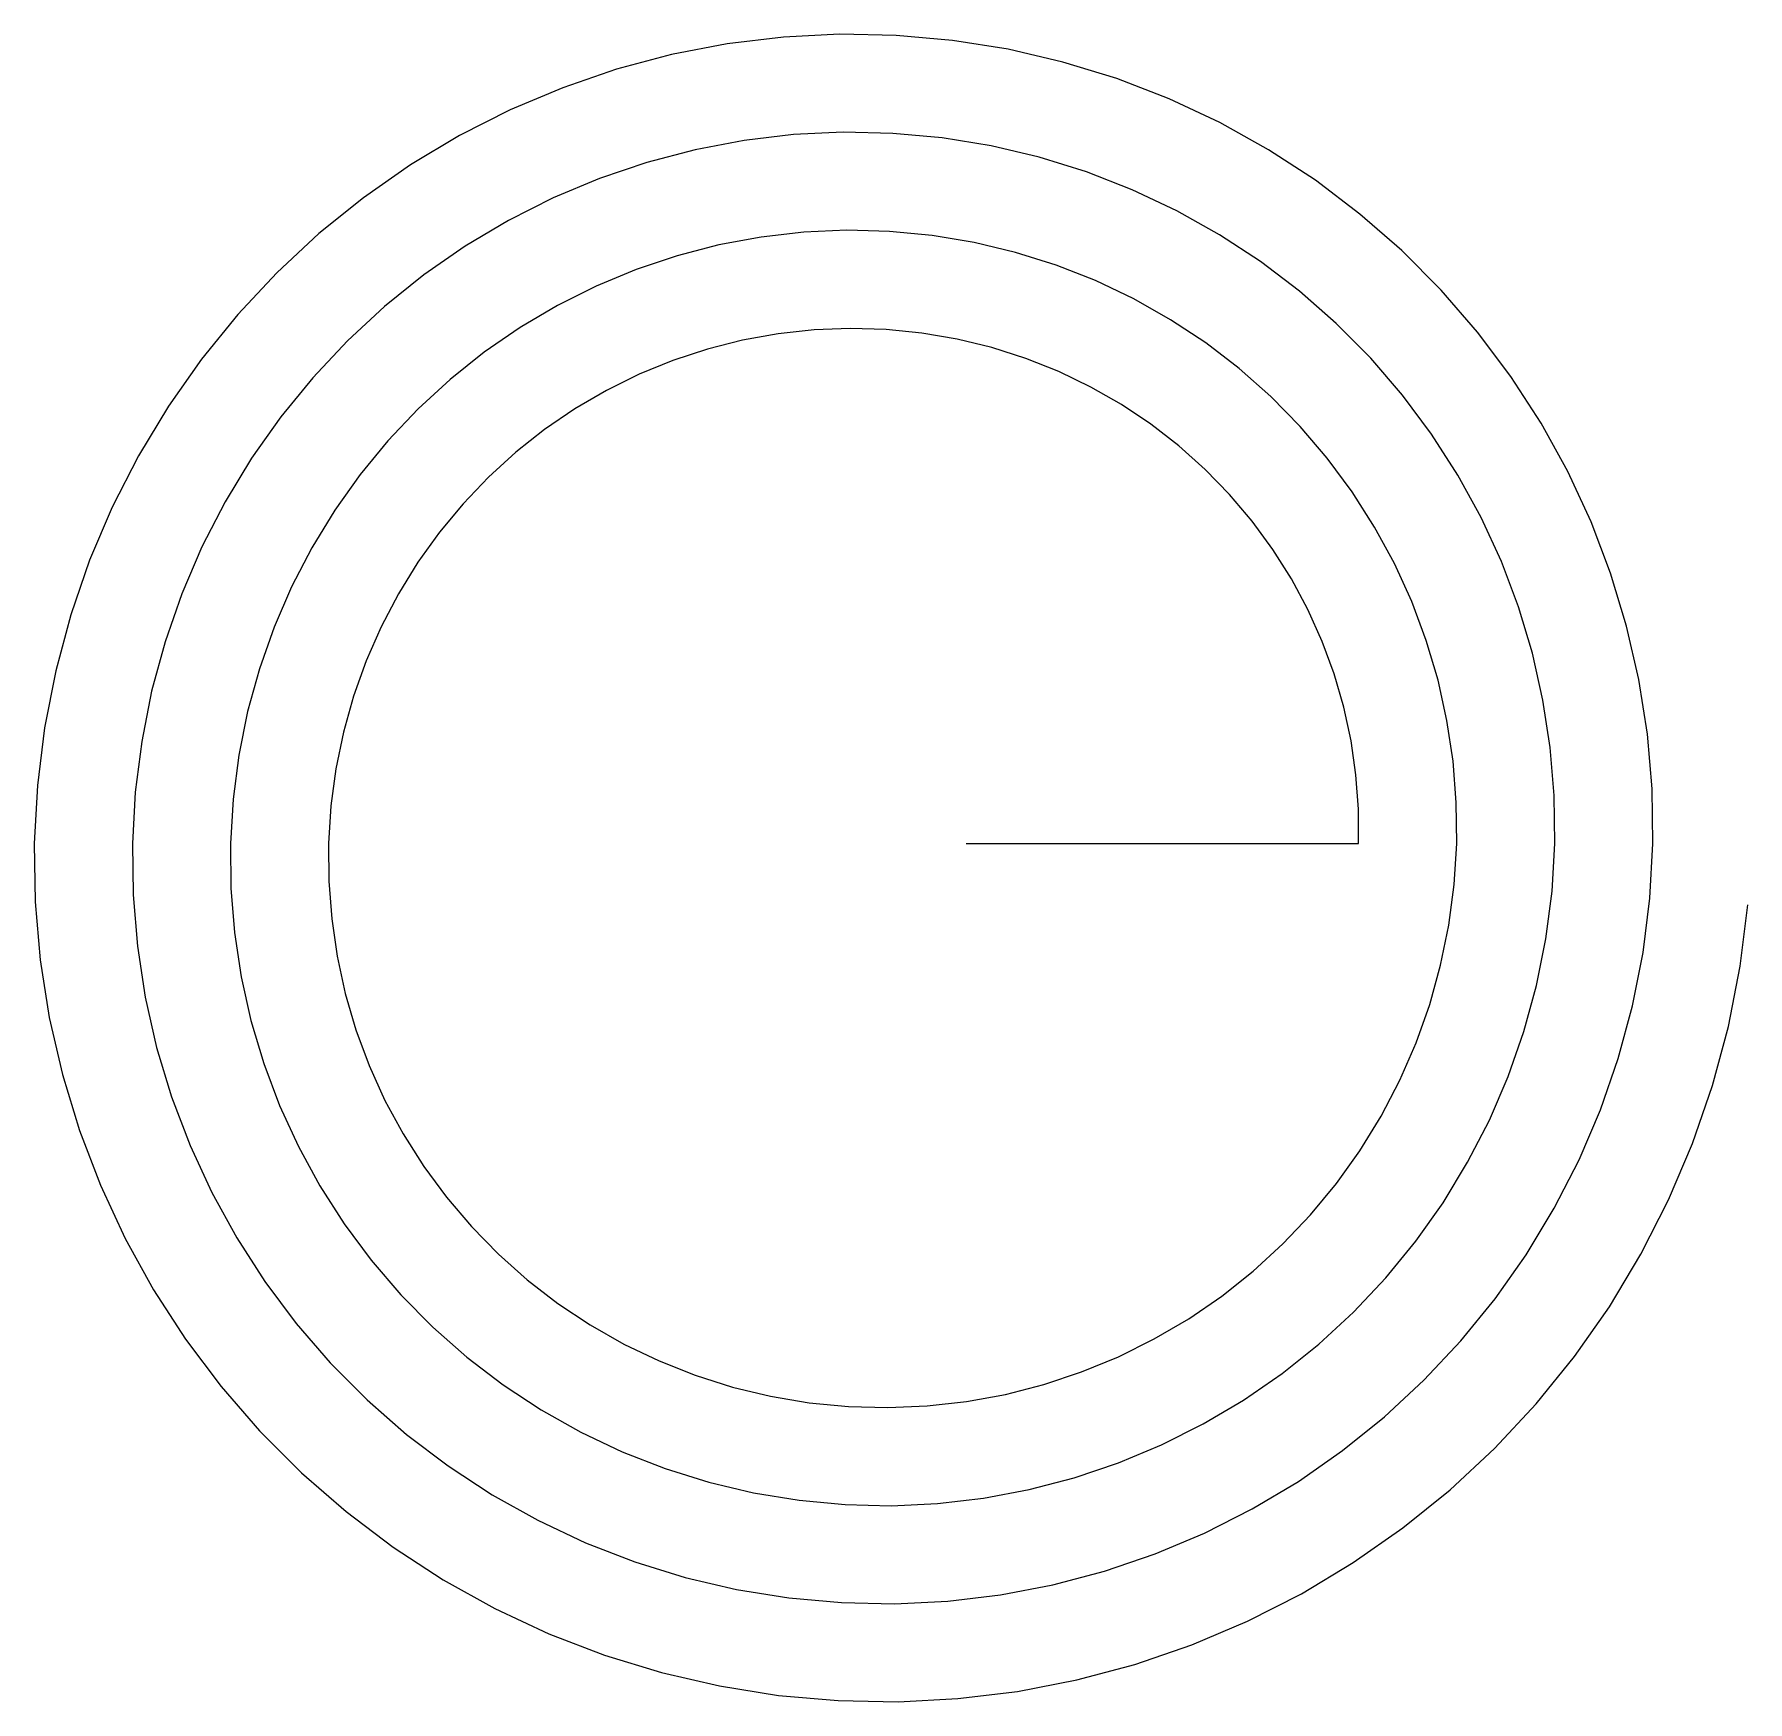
# Model space of a CAD drawing. Header units: metres. Extents: x -25.5 to 26.9, y -26.3 to 24.8.
import ezdxf

# ---------------------------------------------------------------- set-up
doc = ezdxf.new("R2010")
doc.units = ezdxf.units.M
doc.layers.add('Inner', color=2, linetype='CONTINUOUS')

msp = doc.modelspace()

# ---------------------------------------------------------------- linework, layer by layer
at = {"layer": 'Inner'}
for p, q in [((-2.592, 24.664), (-4.312, 24.456)), ((-0.864, 24.752), (-2.592, 24.664)), ((0.863, 24.718), (-0.864, 24.752)), ((2.582, 24.565), (0.863, 24.718)), ((-6.016, 24.128), (-7.695, 23.681)), ((-4.312, 24.456), (-6.016, 24.128)), ((4.283, 24.292), (2.582, 24.565)), ((5.959, 23.902), (4.283, 24.292)), ((-7.695, 23.681), (-9.34, 23.118)), ((7.602, 23.396), (5.959, 23.902)), ((-9.34, 23.118), (-10.945, 22.44)), ((9.203, 22.778), (7.602, 23.396)), ((10.755, 22.05), (9.203, 22.778)), ((-10.945, 22.44), (-12.5, 21.651)), ((12.25, 21.218), (10.755, 22.05)), ((-12.5, 21.651), (-13.998, 20.754)), ((-3.791, 21.502), (-5.29, 21.217)), ((-2.279, 21.681), (-3.791, 21.502)), ((-0.76, 21.753), (-2.279, 21.681)), ((0.758, 21.72), (-0.76, 21.753)), ((2.268, 21.581), (0.758, 21.72)), ((3.762, 21.338), (2.268, 21.581)), ((-5.29, 21.217), (-6.767, 20.828)), ((5.234, 20.991), (3.762, 21.338)), ((6.675, 20.543), (5.234, 20.991)), ((13.682, 20.284), (12.25, 21.218)), ((-13.998, 20.754), (-15.433, 19.753)), ((-6.767, 20.828), (-8.216, 20.336)), ((8.079, 19.996), (6.675, 20.543)), ((-8.216, 20.336), (-9.63, 19.744)), ((9.44, 19.354), (8.079, 19.996)), ((15.043, 19.254), (13.682, 20.284)), ((-15.433, 19.753), (-16.795, 18.653)), ((-9.63, 19.744), (-11, 19.053)), ((-11, 19.053), (-12.321, 18.266)), ((10.75, 18.62), (9.44, 19.354)), ((16.327, 18.133), (15.043, 19.254)), ((-16.795, 18.653), (-18.079, 17.459)), ((-3.27, 18.547), (-4.564, 18.306)), ((-1.965, 18.697), (-3.27, 18.547)), ((-0.655, 18.755), (-1.965, 18.697)), ((0.654, 18.722), (-0.655, 18.755)), ((1.955, 18.598), (0.654, 18.722)), ((3.241, 18.383), (1.955, 18.598)), ((4.508, 18.08), (3.241, 18.383)), ((12.004, 17.797), (10.75, 18.62)), ((-12.321, 18.266), (-13.586, 17.389)), ((-5.84, 17.975), (-7.093, 17.555)), ((-4.564, 18.306), (-5.84, 17.975)), ((5.748, 17.69), (4.508, 18.08)), ((17.528, 16.927), (16.327, 18.133)), ((-18.079, 17.459), (-19.279, 16.177)), ((-13.586, 17.389), (-14.788, 16.424)), ((-7.093, 17.555), (-8.314, 17.047)), ((6.955, 17.215), (5.748, 17.69)), ((13.196, 16.89), (12.004, 17.797)), ((-8.314, 17.047), (-9.5, 16.454)), ((8.124, 16.658), (6.955, 17.215)), ((14.319, 15.903), (13.196, 16.89)), ((18.64, 15.641), (17.528, 16.927)), ((-14.788, 16.424), (-15.921, 15.375)), ((-9.5, 16.454), (-10.643, 15.779)), ((9.25, 16.021), (8.124, 16.658)), ((-19.279, 16.177), (-20.387, 14.812)), ((-10.643, 15.779), (-11.739, 15.025)), ((-0.55, 15.757), (-1.652, 15.713)), ((0.549, 15.724), (-0.55, 15.757)), ((1.641, 15.614), (0.549, 15.724)), ((10.326, 15.31), (9.25, 16.021)), ((15.37, 14.843), (14.319, 15.903)), ((-15.921, 15.375), (-16.981, 14.248)), ((-3.838, 15.395), (-4.913, 15.122)), ((-2.749, 15.593), (-3.838, 15.395)), ((-1.652, 15.713), (-2.749, 15.593)), ((2.72, 15.429), (1.641, 15.614)), ((3.782, 15.169), (2.72, 15.429)), ((11.349, 14.526), (10.326, 15.31)), ((19.659, 14.283), (18.64, 15.641)), ((-20.387, 14.812), (-21.399, 13.372)), ((-11.739, 15.025), (-12.78, 14.194)), ((-5.969, 14.773), (-6.999, 14.351)), ((-4.913, 15.122), (-5.969, 14.773)), ((4.821, 14.836), (3.782, 15.169)), ((5.831, 14.433), (4.821, 14.836)), ((16.342, 13.713), (15.37, 14.843)), ((-16.981, 14.248), (-17.96, 13.049)), ((-12.78, 14.194), (-13.763, 13.291)), ((-6.999, 14.351), (-8, 13.856)), ((6.809, 13.961), (5.831, 14.433)), ((12.312, 13.674), (11.349, 14.526)), ((20.579, 12.859), (19.659, 14.283)), ((-8, 13.856), (-8.966, 13.292)), ((7.75, 13.423), (6.809, 13.961)), ((13.212, 12.759), (12.312, 13.674)), ((17.232, 12.52), (16.342, 13.713)), ((-21.399, 13.372), (-22.309, 11.862)), ((-13.763, 13.291), (-14.683, 12.32)), ((-8.966, 13.292), (-9.892, 12.661)), ((8.649, 12.822), (7.75, 13.423)), ((-17.96, 13.049), (-18.855, 11.782)), ((-9.892, 12.661), (-10.773, 11.965)), ((9.502, 12.162), (8.649, 12.822)), ((14.044, 11.784), (13.212, 12.759)), ((21.397, 11.377), (20.579, 12.859)), ((-14.683, 12.32), (-15.533, 11.285)), ((10.305, 11.444), (9.502, 12.162)), ((18.035, 11.27), (17.232, 12.52)), ((-22.309, 11.862), (-23.113, 10.29)), ((-18.855, 11.782), (-19.66, 10.454)), ((-10.773, 11.965), (-11.605, 11.207)), ((14.805, 10.756), (14.044, 11.784)), ((-15.533, 11.285), (-16.311, 10.192)), ((-11.605, 11.207), (-12.384, 10.392)), ((11.054, 10.675), (10.305, 11.444)), ((18.748, 9.968), (18.035, 11.27)), ((22.108, 9.843), (21.397, 11.377)), ((11.746, 9.856), (11.054, 10.675)), ((15.491, 9.68), (14.805, 10.756)), ((-23.113, 10.29), (-23.806, 8.665)), ((-19.66, 10.454), (-20.372, 9.07)), ((-16.311, 10.192), (-17.011, 9.045)), ((-12.384, 10.392), (-13.106, 9.522)), ((19.367, 8.623), (18.748, 9.968)), ((-13.106, 9.522), (-13.767, 8.602)), ((12.378, 8.993), (11.746, 9.856)), ((16.099, 8.56), (15.491, 9.68)), ((22.709, 8.265), (22.108, 9.843)), ((-20.372, 9.07), (-20.986, 7.638)), ((-17.011, 9.045), (-17.631, 7.85)), ((12.947, 8.09), (12.378, 8.993)), ((-23.806, 8.665), (-24.384, 6.992)), ((-13.767, 8.602), (-14.363, 7.637)), ((16.627, 7.403), (16.099, 8.56)), ((19.89, 7.239), (19.367, 8.623)), ((13.45, 7.152), (12.947, 8.09)), ((23.198, 6.652), (22.709, 8.265)), ((-20.986, 7.638), (-21.5, 6.165)), ((-17.631, 7.85), (-18.167, 6.612)), ((-14.363, 7.637), (-14.891, 6.63)), ((17.071, 6.213), (16.627, 7.403)), ((-24.384, 6.992), (-24.845, 5.281)), ((13.886, 6.182), (13.45, 7.152)), ((20.315, 5.825), (19.89, 7.239)), ((-18.167, 6.612), (-18.616, 5.338)), ((-14.891, 6.63), (-15.348, 5.586)), ((23.573, 5.011), (23.198, 6.652)), ((-21.5, 6.165), (-21.911, 4.657)), ((14.252, 5.187), (13.886, 6.182)), ((17.431, 4.998), (17.071, 6.213)), ((20.639, 4.387), (20.315, 5.825)), ((-24.845, 5.281), (-25.186, 3.54)), ((-18.616, 5.338), (-18.976, 4.033)), ((-15.348, 5.586), (-15.733, 4.511)), ((14.547, 4.171), (14.252, 5.187)), ((17.704, 3.763), (17.431, 4.998)), ((23.832, 3.349), (23.573, 5.011)), ((-21.911, 4.657), (-22.215, 3.122)), ((-15.733, 4.511), (-16.042, 3.41)), ((20.862, 2.932), (20.639, 4.387)), ((-18.976, 4.033), (-19.244, 2.705)), ((14.77, 3.139), (14.547, 4.171)), ((17.891, 2.514), (17.704, 3.763)), ((-25.186, 3.54), (-25.405, 1.776)), ((-16.042, 3.41), (-16.273, 2.287)), ((23.975, 1.676), (23.832, 3.349)), ((-22.215, 3.122), (-22.412, 1.567)), ((-19.244, 2.705), (-19.419, 1.358)), ((14.92, 2.097), (14.77, 3.139)), ((20.982, 1.467), (20.862, 2.932)), ((-16.273, 2.287), (-16.427, 1.149)), ((14.997, 1.049), (14.92, 2.097)), ((17.989, 1.258), (17.891, 2.514)), ((-25.405, 1.776), (-25.5, 0)), ((24, 0), (23.975, 1.676)), ((-22.412, 1.567), (-22.5, 0)), ((-19.419, 1.358), (-19.5, 0)), ((-16.427, 1.149), (-16.5, 0)), ((15, 0), (14.997, 1.049)), ((18, 0), (17.989, 1.258)), ((21, 0), (20.982, 1.467)), ((-16.5, 0), (-16.493, -1.153)), ((3, 0), (15, 0)), ((-25.5, 0), (-25.471, -1.781)), ((-22.5, 0), (-22.478, -1.572)), ((-19.5, 0), (-19.486, -1.363)), ((17.923, -1.253), (18, 0)), ((20.916, -1.463), (21, 0)), ((23.908, -1.672), (24, 0)), ((-22.478, -1.572), (-22.347, -3.141)), ((-19.486, -1.363), (-19.376, -2.723)), ((-16.493, -1.153), (-16.405, -2.306)), ((17.759, -2.496), (17.923, -1.253)), ((20.73, -2.913), (20.916, -1.463)), ((-25.471, -1.781), (-25.318, -3.558)), ((23.7, -3.331), (23.908, -1.672)), ((26.671, -3.748), (26.901, -1.881)), ((-16.405, -2.306), (-16.237, -3.451)), ((17.509, -3.722), (17.759, -2.496)), ((-22.347, -3.141), (-22.106, -4.699)), ((-19.376, -2.723), (-19.172, -4.075)), ((20.443, -4.345), (20.73, -2.913)), ((-25.318, -3.558), (-25.041, -5.323)), ((-16.237, -3.451), (-15.989, -4.585)), ((23.378, -4.969), (23.7, -3.331)), ((-19.172, -4.075), (-18.873, -5.412)), ((17.175, -4.925), (17.509, -3.722)), ((26.312, -5.593), (26.671, -3.748)), ((-22.106, -4.699), (-21.757, -6.239)), ((-15.989, -4.585), (-15.662, -5.7)), ((20.058, -5.752), (20.443, -4.345)), ((16.758, -6.099), (17.175, -4.925)), ((22.942, -6.579), (23.378, -4.969)), ((-25.041, -5.323), (-24.64, -7.066)), ((-18.873, -5.412), (-18.481, -6.726)), ((-15.662, -5.7), (-15.256, -6.793)), ((19.577, -7.125), (20.058, -5.752)), ((25.826, -7.405), (26.312, -5.593)), ((-21.757, -6.239), (-21.3, -7.752)), ((16.261, -7.24), (16.758, -6.099)), ((-18.481, -6.726), (-17.997, -8.013)), ((-15.256, -6.793), (-14.775, -7.856)), ((22.396, -8.151), (22.942, -6.579)), ((-24.64, -7.066), (-24.119, -8.779)), ((15.687, -8.341), (16.261, -7.24)), ((19.002, -8.46), (19.577, -7.125)), ((-21.3, -7.752), (-20.737, -9.233)), ((-14.775, -7.856), (-14.219, -8.885)), ((25.215, -9.178), (25.826, -7.405)), ((-17.997, -8.013), (-17.423, -9.264)), ((15.039, -9.397), (15.687, -8.341)), ((21.742, -9.68), (22.396, -8.151)), ((-24.119, -8.779), (-23.478, -10.453)), ((-14.219, -8.885), (-13.591, -9.875)), ((18.336, -9.749), (19.002, -8.46)), ((-20.737, -9.233), (-20.072, -10.673)), ((-17.423, -9.264), (-16.763, -10.475)), ((14.32, -10.404), (15.039, -9.397)), ((24.483, -10.901), (25.215, -9.178)), ((-13.591, -9.875), (-12.895, -10.82)), ((17.583, -10.987), (18.336, -9.749)), ((20.985, -11.158), (21.742, -9.68)), ((-23.478, -10.453), (-22.721, -12.081)), ((-16.763, -10.475), (-16.019, -11.638)), ((13.533, -11.356), (14.32, -10.404)), ((-20.072, -10.673), (-19.307, -12.064)), ((-12.895, -10.82), (-12.133, -11.717)), ((16.747, -12.167), (17.583, -10.987)), ((23.634, -12.566), (24.483, -10.901)), ((12.684, -12.249), (13.533, -11.356)), ((20.127, -12.577), (20.985, -11.158)), ((-16.019, -11.638), (-15.193, -12.749)), ((-12.133, -11.717), (-11.308, -12.559)), ((-22.721, -12.081), (-21.851, -13.654)), ((-19.307, -12.064), (-18.446, -13.402)), ((-11.308, -12.559), (-10.425, -13.344)), ((11.777, -13.079), (12.684, -12.249)), ((15.832, -13.284), (16.747, -12.167)), ((22.671, -14.167), (23.634, -12.566)), ((-15.193, -12.749), (-14.291, -13.801)), ((10.815, -13.843), (11.777, -13.079)), ((19.174, -13.931), (20.127, -12.577)), ((-18.446, -13.402), (-17.491, -14.677)), ((-10.425, -13.344), (-9.488, -14.066)), ((14.842, -14.333), (15.832, -13.284)), ((-21.851, -13.654), (-20.873, -15.165)), ((-14.291, -13.801), (-13.316, -14.789)), ((-9.488, -14.066), (-8.5, -14.722)), ((9.805, -14.536), (10.815, -13.843)), ((18.13, -15.213), (19.174, -13.931)), ((8.75, -15.155), (9.805, -14.536)), ((13.784, -15.309), (14.842, -14.333)), ((21.601, -15.694), (22.671, -14.167)), ((-20.873, -15.165), (-19.789, -16.605)), ((-17.491, -14.677), (-16.449, -15.885)), ((-13.316, -14.789), (-12.272, -15.708)), ((-8.5, -14.722), (-7.467, -15.309)), ((7.657, -15.699), (8.75, -15.155)), ((-12.272, -15.708), (-11.165, -16.553)), ((-7.467, -15.309), (-6.393, -15.824)), ((6.531, -16.164), (7.657, -15.699)), ((12.662, -16.207), (13.784, -15.309)), ((17, -16.417), (18.13, -15.213)), ((20.428, -17.141), (21.601, -15.694)), ((-16.449, -15.885), (-15.323, -17.018)), ((-6.393, -15.824), (-5.284, -16.263)), ((5.377, -16.548), (6.531, -16.164)), ((11.482, -17.023), (12.662, -16.207)), ((-19.789, -16.605), (-18.607, -17.968)), ((-11.165, -16.553), (-10, -17.321)), ((-5.284, -16.263), (-4.145, -16.624)), ((-4.145, -16.624), (-2.981, -16.906)), ((4.201, -16.851), (5.377, -16.548)), ((15.791, -17.538), (17, -16.417)), ((-15.323, -17.018), (-14.119, -18.072)), ((-2.981, -16.906), (-1.798, -17.106)), ((-1.798, -17.106), (-0.601, -17.223)), ((-0.601, -17.223), (0.603, -17.256)), ((0.603, -17.256), (1.808, -17.205)), ((1.808, -17.205), (3.01, -17.07)), ((3.01, -17.07), (4.201, -16.851)), ((10.25, -17.754), (11.482, -17.023)), ((19.158, -18.501), (20.428, -17.141)), ((-10, -17.321), (-8.782, -18.006)), ((8.972, -18.395), (10.25, -17.754)), ((14.509, -18.571), (15.791, -17.538)), ((-18.607, -17.968), (-17.33, -19.247)), ((-14.119, -18.072), (-12.843, -19.04)), ((-8.782, -18.006), (-7.517, -18.605)), ((-7.517, -18.605), (-6.211, -19.116)), ((7.654, -18.945), (8.972, -18.395)), ((13.16, -19.51), (14.509, -18.571)), ((17.799, -19.768), (19.158, -18.501)), ((-17.33, -19.247), (-15.966, -20.436)), ((-12.843, -19.04), (-11.5, -19.919)), ((-6.211, -19.116), (-4.871, -19.535)), ((6.304, -19.402), (7.654, -18.945)), ((-4.871, -19.535), (-3.502, -19.86)), ((-3.502, -19.86), (-2.111, -20.089)), ((3.531, -20.024), (4.927, -19.762)), ((4.927, -19.762), (6.304, -19.402)), ((11.75, -20.352), (13.16, -19.51)), ((16.356, -20.935), (17.799, -19.768)), ((-15.966, -20.436), (-14.52, -21.527)), ((-11.5, -19.919), (-10.097, -20.702)), ((-2.111, -20.089), (-0.706, -20.221)), ((-0.706, -20.221), (0.707, -20.254)), ((0.707, -20.254), (2.122, -20.189)), ((2.122, -20.189), (3.531, -20.024)), ((10.287, -21.092), (11.75, -20.352)), ((-10.097, -20.702), (-8.641, -21.387)), ((14.837, -21.997), (16.356, -20.935)), ((-8.641, -21.387), (-7.138, -21.969)), ((8.778, -21.727), (10.287, -21.092)), ((-14.52, -21.527), (-13, -22.517)), ((-7.138, -21.969), (-5.596, -22.446)), ((7.231, -22.255), (8.778, -21.727)), ((13.25, -22.95), (14.837, -21.997)), ((-13, -22.517), (-11.412, -23.399)), ((-5.596, -22.446), (-4.023, -22.815)), ((5.653, -22.673), (7.231, -22.255)), ((-4.023, -22.815), (-2.425, -23.073)), ((2.436, -23.172), (4.052, -22.979)), ((4.052, -22.979), (5.653, -22.673)), ((11.602, -23.788), (13.25, -22.95)), ((-11.412, -23.399), (-9.765, -24.169)), ((-2.425, -23.073), (-0.811, -23.219)), ((-0.811, -23.219), (0.812, -23.252)), ((0.812, -23.252), (2.436, -23.172)), ((9.902, -24.509), (11.602, -23.788)), ((-9.765, -24.169), (-8.065, -24.823)), ((8.158, -25.108), (9.902, -24.509)), ((-8.065, -24.823), (-6.322, -25.357)), ((6.379, -25.583), (8.158, -25.108)), ((-6.322, -25.357), (-4.544, -25.769)), ((4.573, -25.933), (6.379, -25.583)), ((-4.544, -25.769), (-2.739, -26.056)), ((-2.739, -26.056), (-0.916, -26.217)), ((0.917, -26.251), (2.749, -26.156)), ((2.749, -26.156), (4.573, -25.933)), ((-0.916, -26.217), (0.917, -26.251))]:
    msp.add_line(p, q, dxfattribs=at)

doc.saveas('drawing.dxf')
